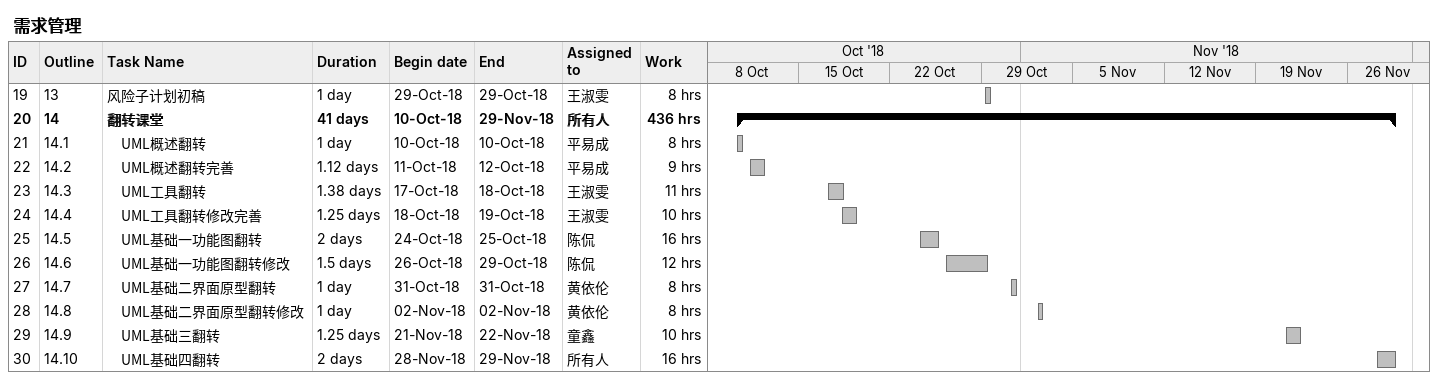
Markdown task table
需求管理

| ID | WBS | Task | Duration | Start | Finish | Resources | Work (h) |
|---|---|---|---|---|---|---|---|
| 19 | 13 | 风险子计划初稿 | 1d | 2018-10-29 | 2018-10-29 | 王淑雯 | 8 |
| 20 | 14 | **翻转课堂** | 41d | 2018-10-10 | 2018-11-29 | 所有人 | 436 |
| 21 | 14.1 | UML概述翻转 | 1d | 2018-10-10 | 2018-10-10 | 平易成 | 8 |
| 22 | 14.2 | UML概述翻转完善 | 1.12d | 2018-10-11 | 2018-10-12 | 平易成 | 9 |
| 23 | 14.3 | UML工具翻转 | 1.38d | 2018-10-17 | 2018-10-18 | 王淑雯 | 11 |
| 24 | 14.4 | UML工具翻转修改完善 | 1.25d | 2018-10-18 | 2018-10-19 | 王淑雯 | 10 |
| 25 | 14.5 | UML基础一功能图翻转 | 2d | 2018-10-24 | 2018-10-25 | 陈侃 | 16 |
| 26 | 14.6 | UML基础一功能图翻转修改 | 1.5d | 2018-10-26 | 2018-10-29 | 陈侃 | 12 |
| 27 | 14.7 | UML基础二界面原型翻转 | 1d | 2018-10-31 | 2018-10-31 | 黄依伦 | 8 |
| 28 | 14.8 | UML基础二界面原型翻转修改 | 1d | 2018-11-02 | 2018-11-02 | 黄依伦 | 8 |
| 29 | 14.9 | UML基础三翻转 | 1.25d | 2018-11-21 | 2018-11-22 | 童鑫 | 10 |
| 30 | 14.10 | UML基础四翻转 | 2d | 2018-11-28 | 2018-11-29 | 所有人 | 16 |
